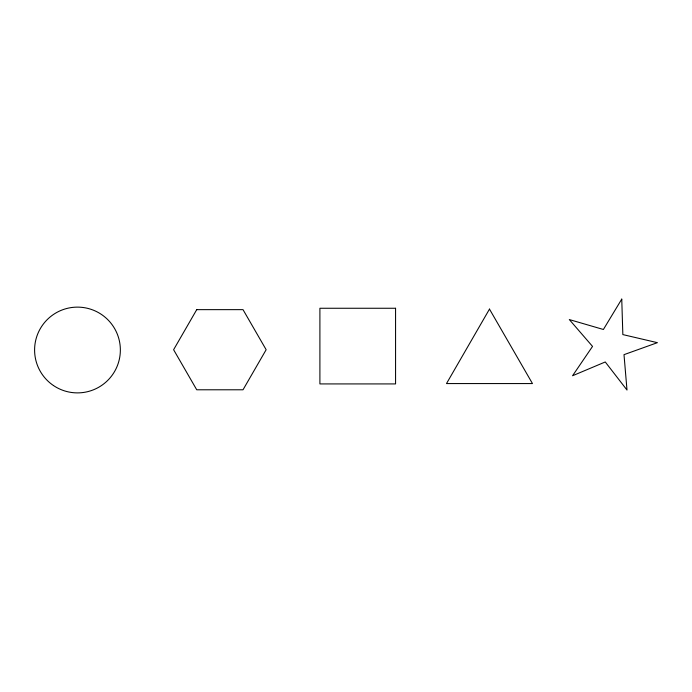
<?xml version="1.0" encoding="UTF-8"?>
<svg xmlns="http://www.w3.org/2000/svg" width="692" height="692" viewBox="0 0 692 692"><rect width="100%" height="100%" fill="white"/><g stroke="black" fill="none" stroke-linecap="round" stroke-linejoin="round"><path stroke-width="1.04" d="M196.736 309.644L173.605 349.719L196.736 389.786L243.013 389.786L266.152 349.719L243.013 309.644L196.736 309.644M489.486 309.108L446.496 383.567L532.468 383.567L489.486 309.108M621.753 299.117L603.389 329.487L569.317 319.566L592.534 346.407L572.561 375.747L605.266 361.968L626.995 390.028L624.002 354.659L657.4 342.67L622.843 334.591L621.753 299.117M395.565 308.26L319.903 308.26L319.903 383.922L395.565 383.922L395.565 308.26M53.474 385.539A42.878 42.878 0 0 0 120.252 353.024A42.878 42.878 0 0 0 58.708 311.452A42.878 42.878 0 0 0 53.474 385.539"/></g></svg>
